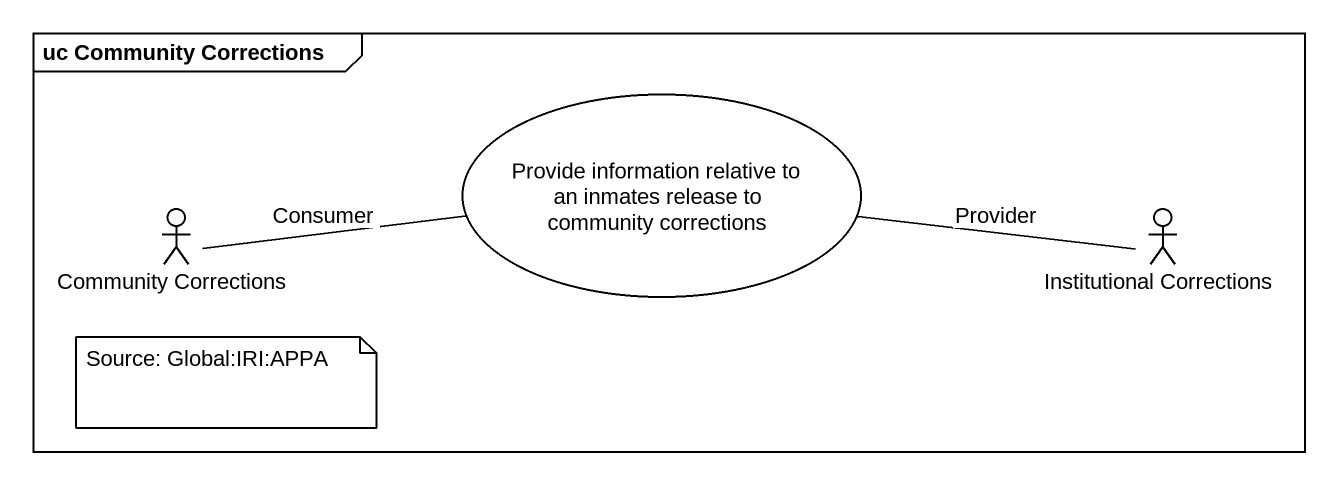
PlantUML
@startuml
mainframe uc Community Corrections
usecase "Provide information relative to an inmates release to community corrections" as Provide_information
actor "Community Corrections" as Community_Corrections
actor "Institutional Corrections" as Institutional_Corrections
Provide_information -left- Community_Corrections : Consumer
Provide_information -right- Institutional_Corrections : Provider
note as N1
  Source: Global:IRI:APPA
end note
@enduml
